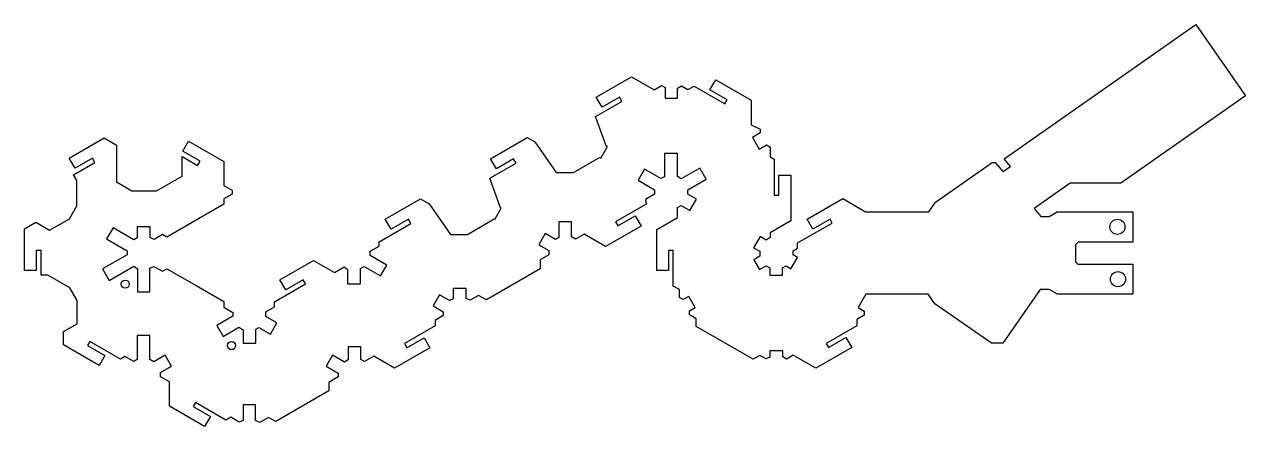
# Model space of a CAD drawing. Header units: millimetres. Extents: x -195 to -89, y 89 to 124.
import ezdxf

# ---------------------------------------------------------------- set-up
doc = ezdxf.new("R2010")
doc.units = ezdxf.units.MM
doc.layers.get('0').update_dxf_attribs({"linetype": 'CONTINUOUS'})

msp = doc.modelspace()

# ---------------------------------------------------------------- linework, layer by layer
msp.add_lwpolyline([(-139.09852, 102.65), (-140.1, 102.65), (-140.1, 106.181873), (-138.33, 107.203782), (-138.33, 108.055773), (-138.010455, 108.240262), (-137.265624, 107.810234), (-136.702468, 108.785648), (-137.45, 109.217236), (-137.45, 109.59), (-135.874128, 110.499829), (-136.418366, 111.442476), (-138.013074, 110.521771), (-138.34, 110.710522), (-138.34, 112.71), (-139.45, 112.71), (-139.45, 110.700673), (-139.775443, 110.548916), (-141.1714, 111.354872), (-141.725683, 110.394825), (-140.3, 109.571706), (-140.3, 109.205773), (-141.0701, 108.761155), (-141.033928, 108.347715), (-143.660666, 106.831168), (-143.458315, 106.480686), (-141.969135, 107.340464), (-141.464734, 106.466815), (-144.517552, 104.704271), (-146.361714, 105.768998), (-147.101043, 105.342146), (-147.44, 105.537843), (-147.44, 106.83), (-148.53, 106.83), (-148.53, 105.478452), (-148.812224, 105.31551), (-149.702386, 105.829445), (-150.262409, 104.859458), (-149.39, 104.355773), (-149.39, 103.99), (-150.15, 103.551214), (-150.15, 102.78), (-154.764897, 100.115587), (-155.439009, 100.504786), (-156.172637, 100.081225), (-156.51, 100.23854), (-156.51, 101.11), (-157.62, 101.11), (-157.62, 100.22), (-157.95033, 100.065964), (-158.800599, 100.556867), (-159.350456, 99.604486), (-158.48, 99.101929), (-158.48, 98.765773), (-159.19, 98.355855), (-159.19, 97.874225), (-161.810672, 96.361179), (-161.608315, 96.010686), (-160.121301, 96.869213), (-159.62556, 96.010565), (-162.676135, 94.249315), (-164.450656, 95.273835), (-165.252023, 94.811165), (-165.56, 94.988976), (-165.56, 96.09), (-166.66, 96.09), (-166.66, 94.954226), (-166.979544, 94.769737), (-168.018902, 95.36981), (-168.559297, 94.433817), (-167.51, 93.828005), (-167.51, 93.49), (-168.31, 93.02812), (-168.31, 92.294226), (-172.879967, 89.655754), (-173.511759, 90.020519), (-174.267523, 89.584178), (-174.62, 89.748541), (-174.62, 91.1), (-175.7, 91.1), (-175.7, 89.759326), (-176.035216, 89.603011), (-176.76872, 90.0265), (-177.18421, 89.786616), (-179.804824, 91.299629), (-180.00717, 90.949154), (-178.514392, 90.087298), (-179.009326, 89.230047), (-182.041025, 90.9804), (-182.041025, 93.066365), (-182.82, 93.516106), (-182.82, 93.87), (-181.854342, 94.427522), (-182.398857, 95.37065), (-183.384968, 94.801318), (-183.71, 94.988975), (-183.71, 97.05), (-184.8, 97.05), (-184.8, 94.991546), (-185.098563, 94.81917), (-185.862381, 95.26016), (-186.251891, 95.035277), (-188.874824, 96.549628), (-189.07717, 96.199154), (-187.588142, 95.339464), (-188.08233, 94.483505), (-191.16, 96.260399), (-191.16, 97.392679), (-189.98, 98.073952), (-189.98, 100.058756), (-190.612724, 101.154666), (-192.509898, 102.25), (-193.08, 102.25), (-193.08, 104.357752), (-193.49852, 104.357752), (-193.49852, 102.637436), (-194.513208, 102.637436), (-194.513208, 106.221803), (-193.533236, 106.787589), (-192.353208, 106.1063), (-190.634305, 107.098708), (-190.001621, 108.194551), (-190.001621, 110.385296), (-190.287913, 110.881168), (-188.455168, 111.939303), (-188.662524, 112.298456), (-190.151372, 111.43887), (-190.654453, 112.310231), (-187.666139, 114.035534), (-186.6, 113.419999), (-186.6, 110.251851), (-185.280435, 109.49), (-183.149282, 109.49), (-180.953193, 110.757912), (-180.953193, 112.439163), (-179.618454, 111.668551), (-179.404724, 112.038743), (-180.892198, 112.897537), (-180.395293, 113.758201), (-177.36, 112.005773), (-177.36, 109.955692), (-176.65, 109.545773), (-176.65, 109.204144), (-177.35, 108.8), (-177.35, 108.35), (-182.254511, 105.518378), (-182.629176, 105.73469), (-183.353702, 105.316385), (-183.69, 105.473203), (-183.69, 106.39), (-184.8, 106.39), (-184.8, 105.464226), (-185.097223, 105.292623), (-186.885506, 106.325088), (-187.444526, 105.356837), (-185.66, 104.326541), (-185.66, 104.003094), (-187.789063, 102.773878), (-187.224979, 101.796856), (-185.110773, 103.017493), (-184.79, 102.794338), (-184.79, 100.8), (-183.71, 100.8), (-183.71, 102.835336), (-183.369669, 102.994034), (-182.64126, 102.573486), (-182.255203, 102.796376), (-179.75, 101.35), (-177.36, 99.970132), (-177.36, 99.49), (-176.58, 99.039667), (-176.58, 98.711547), (-177.945942, 97.922919), (-177.403657, 96.983655), (-176.056817, 97.761253), (-175.7, 97.555245), (-175.7, 96.4), (-174.6, 96.4), (-174.6, 97.599998), (-174.352415, 97.742941), (-173.344979, 97.161297), (-172.784274, 98.132465), (-173.73, 98.67848), (-173.73, 99.104226), (-172.99, 99.531465), (-172.99, 99.958149), (-170.340196, 101.488013), (-170.542525, 101.838457), (-172.032981, 100.977941), (-172.532896, 101.843819), (-169.634833, 103.517017), (-167.829323, 102.474605), (-167.013614, 102.945555), (-166.71, 102.734335), (-166.71, 101.51), (-165.59, 101.51), (-165.59, 102.818858), (-165.285877, 102.994443), (-163.871292, 102.177732), (-163.339116, 103.099488), (-164.76, 103.919835), (-164.76, 104.31), (-164, 104.748786), (-164, 105.121961), (-161.270196, 106.698013), (-161.472525, 107.048457), (-162.960479, 106.189386), (-163.465096, 107.063409), (-160.437094, 108.811626), (-159.692938, 108.381987), (-157.85, 105.75), (-156.400182, 105.75), (-154.110853, 107.071745), (-154.040575, 107.038973), (-153.489296, 107.993815), (-153.542534, 108.024551), (-154.467892, 110.566953), (-152.210084, 111.870499), (-152.422525, 112.238457), (-153.907689, 111.380997), (-154.412598, 112.255525), (-151.263754, 114.07351), (-150.602938, 113.691987), (-148.767002, 111.07), (-147.282836, 111.07), (-145.043463, 112.362902), (-144.935779, 112.312689), (-144.361505, 113.30736), (-144.464228, 113.366667), (-145.377896, 115.876949), (-143.116914, 117.182328), (-143.322525, 117.538457), (-144.807689, 116.680997), (-145.312599, 117.555526), (-142.290491, 119.300341), (-140.33676, 118.172353), (-139.698554, 118.540822), (-139.4, 118.368452), (-139.4, 117.47), (-138.33, 117.47), (-138.33, 118.313689), (-137.983457, 118.513764), (-137.431146, 118.194888), (-136.901376, 118.500752), (-134.247063, 116.968284), (-134.044724, 117.318743), (-135.538324, 118.181073), (-135.042269, 119.040266), (-132, 117.283811), (-132, 115.173046), (-131.21, 114.804663), (-131.21, 114.476824), (-131.881182, 114.089317), (-131.299724, 113.082202), (-130.683205, 113.438149), (-130.36, 113.251546), (-130.36, 112.423619), (-130.006883, 112.219747), (-130.006883, 109.130288), (-129.602198, 109.130288), (-129.602198, 110.85), (-128.59, 110.85), (-128.59, 106.910362), (-130.35, 105.894226), (-130.35, 105.466286), (-130.703844, 105.261994), (-131.227463, 105.564305), (-131.780557, 104.606317), (-131.25, 104.3), (-131.25, 103.864426), (-131.763719, 103.56783), (-131.276057, 102.723175), (-130.704536, 103.053143), (-130.39, 102.871546), (-130.39, 102.23), (-129.28, 102.23), (-129.28, 102.861009), (-128.977839, 103.035461), (-128.570014, 102.800004), (-128.007227, 103.774779), (-128.39, 103.995773), (-128.39, 104.344833), (-127.99, 104.575773), (-127.99, 105.01), (-125.016716, 106.726625), (-125.202526, 107.048457), (-126.686909, 106.191448), (-127.185614, 107.05523), (-124.10942, 108.831272), (-122.15, 107.7), (-116.7, 107.7), (-116.13732, 108.508815), (-111.242635, 111.936111), (-110.994452, 111.936111), (-110.331456, 111.145982), (-109.689455, 111.595515), (-110.235729, 112.246539), (-93.744069, 123.794124), (-89.454537, 117.668036), (-100.191407, 110.15), (-104.546589, 110.15), (-107.647754, 107.978541), (-107.07839, 107.3), (-106.35, 107.3), (-105.657178, 107.7), (-99.15, 107.7), (-99.15, 105.08), (-103.87, 105.08), (-104.1, 104.85), (-104.1, 103.4), (-103.879998, 103.18), (-99.14, 103.18), (-99.14, 100.6), (-105.647178, 100.6), (-106.34, 101), (-107.129045, 101), (-110.35, 96.4), (-111.31269, 96.4), (-116.180202, 99.786244), (-116.75, 100.6), (-122.124226, 100.6), (-122.784974, 99.455551), (-122.27, 99.158231), (-122.27, 98.8), (-122.91, 98.430495), (-122.91, 97.894226), (-125.530672, 96.381181), (-125.328315, 96.030686), (-123.84133, 96.889197), (-123.34249, 96.02518), (-126.423596, 94.246303), (-128.373597, 95.372137), (-128.958101, 95.034674), (-129.27, 95.214748), (-129.27, 95.74), (-130.39, 95.74), (-130.39, 95.195336), (-130.715862, 95.043384), (-131.243458, 95.347991), (-131.819323, 95.015515), (-136.71, 97.839149), (-136.71, 98.485773), (-137.29, 98.820636), (-137.29, 99.18), (-136.808756, 99.457846), (-137.365016, 100.421316), (-137.837477, 100.14854), (-138.16, 100.334749), (-138.16, 101), (-138.693834, 101.308209), (-138.693834, 104.367752), (-139.09852, 104.367752)], close=True)
for centre, radius in [((-100.48, 106.4), 0.65), ((-100.43, 101.9), 0.65), ((-185.84, 101.47), 0.35), ((-176.7, 96.19), 0.35)]:
    msp.add_circle(centre, radius)

doc.saveas('drawing.dxf')
